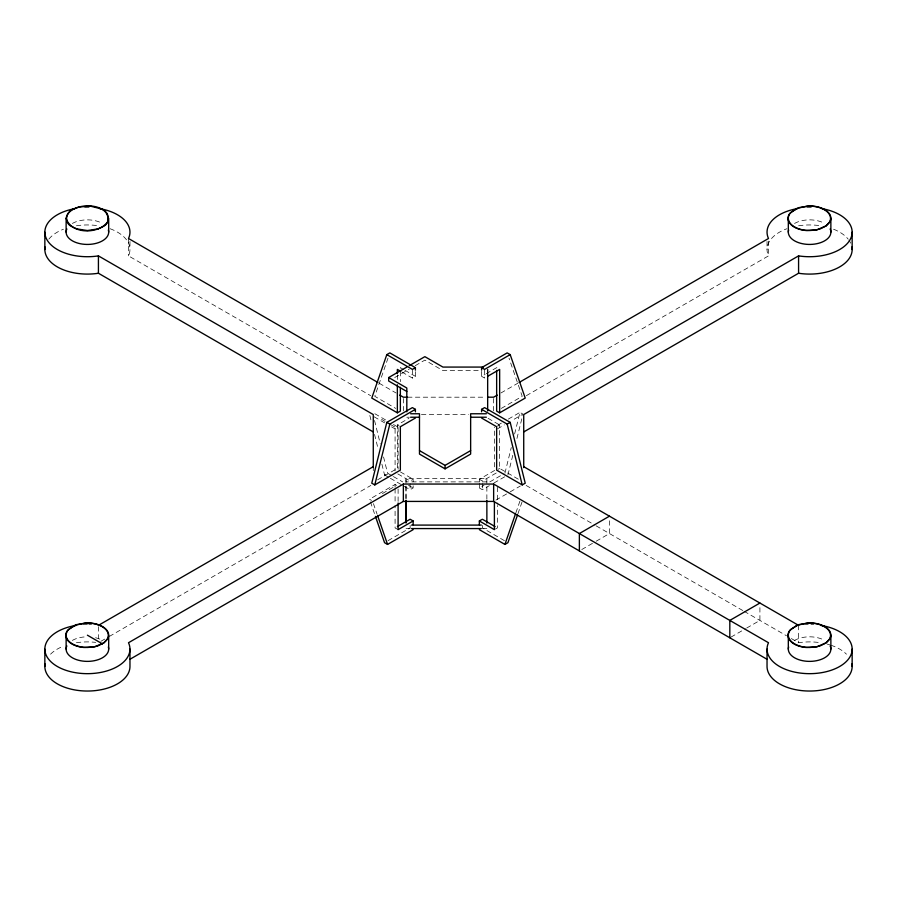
<?xml version="1.0" encoding="UTF-8"?>
<svg xmlns="http://www.w3.org/2000/svg" width="897" height="897" viewBox="0 0 897 897"><rect width="100%" height="100%" fill="white"/><g stroke="black" fill="none" stroke-linecap="round" stroke-linejoin="round"><path stroke-width="0.67" stroke-dasharray="4.49 3.36" d="M504.921 473.201L511.279 447.525M514.62 434.013L519.968 412.385L522.973 414.122L511.346 420.839M507.926 474.928L512.949 454.667M516.952 438.454L522.637 415.479M387.997 358.15L374.778 396.317L395.7 408.404M515.865 512.837L519.968 500.997M517.961 513.734L522.065 501.883M394.714 377.536L409.189 369.183M415.21 365.696L424.864 360.123L442.916 370.551L479.278 370.551M401.979 372.064L412.396 378.074L415.401 376.336L415.401 371.38M377.581 479.828L397.349 468.413L397.349 424.987L408.92 418.305M481.599 371.38L481.599 376.336L485.075 374.341M486.23 373.668L496.646 367.658L499.651 369.396M391.597 426.882L395.084 428.889L398.1 427.151L398.1 469.187M500.907 392.998L517.849 383.21M381.887 464.119L384.555 474.928L387.56 473.201L392.213 475.881M501.3 408.404L522.222 396.317L509.003 358.15M100.845 641.344L108.111 637.15M109.322 636.444L370.853 485.456M526.326 395.689L768.494 255.88A42.551 24.567 0 0 1 786.961 228.713M396.597 485.355L395.084 484.492L369.508 499.259L371.515 500.414M497.88 425.144L501.367 423.126M508.341 419.101L519.968 412.385M497.644 426.142L499.651 424.987L499.651 468.413L519.419 479.828M382.402 493.552L395.409 486.039M497.398 428.889L504.372 424.864M413.147 481.756L413.147 479.278L410.131 481.016L396.25 472.999M404.323 486.342L410.131 489.695L413.147 487.968L413.147 483.001M479.346 481.756L479.346 479.278L494.393 470.589L494.393 427.151M498.149 469.288L499.651 468.413M496.243 472.999L482.351 481.016L479.346 479.278M388.042 540.678L410.131 527.918L410.131 524.196M479.346 483.001L479.346 487.968L483.999 485.277M489.807 481.924L503.755 473.863M479.346 487.968L482.351 489.695L489.325 485.669M493.978 482.99L506.771 475.601M495.895 500.122L507.175 493.608M510.191 491.87L520.338 486.006M495.391 529.084L497.398 527.918L497.398 505.504M581.772 549.536L595.014 541.889M596.213 541.194L609.455 533.547L609.455 517.513M731.021 637.094L745.474 628.752M746.674 628.057L759.916 620.41L759.916 605.71M407.53 397.192L485.299 397.192M421.422 414.56L468.638 414.56M406.812 417.228L409.346 417.228M405.993 499.012L405.971 478.426L486.869 478.404L486.869 499.001M486.869 481.88L406.016 481.88L405.971 478.426M406.016 528.568L410.198 528.568M482.687 528.568L486.869 528.568M481.599 376.336L484.604 378.074L484.604 369.396M403.829 369.654L400.354 367.658L400.354 381.662M404.984 370.326L415.401 376.336M488.08 418.305L499.651 424.987M379.151 383.21L396.093 392.998M110.039 228.713A42.551 24.567 0 0 1 128.506 255.88L370.674 395.689M526.147 485.445L594.969 525.182M596.18 525.877L742.929 610.61M744.14 611.306L786.501 635.76M791.333 638.552L798.577 642.734A42.551 24.567 0 0 1 820.609 642.734M397.349 424.987L399.356 426.142M374.845 413.73L386.472 420.446M393.447 424.472L398.1 427.151M381.55 419.336L385.015 421.343M390.8 424.685L396.597 428.026M374.161 416.813L384.622 422.857M400.41 471.923L413.147 479.278M393.379 476.554L402.675 481.924M408.494 485.277L413.147 487.968M504.439 540.678L482.351 527.918L482.351 524.196M384.555 474.928L389.208 477.619M390.374 478.292L403.157 485.669M398.1 529.656L395.084 527.918L395.084 505.504M373.432 503.621L377.076 514.149M370.427 501.883L375.439 516.369M374.531 420.502L380.205 443.466M383.557 456.977L387.56 473.201M369.844 415.479L371.179 420.884M374.531 434.395L377.872 447.906M798.577 625.366L798.577 642.734M768.494 241.181L768.494 255.88M767.036 241.495L767.036 249.523M497.398 487.284L497.398 504.103M493.642 398.526L493.642 411.891M482.351 483.494L482.351 489.695M412.396 369.396L412.396 378.074M410.131 483.494L410.131 489.695M406.016 486.006L406.016 498.362M403.358 398.526L403.358 411.891M398.1 489.022L398.1 501.636M397.349 374.991L397.349 380.597M395.084 428.889L395.084 470.925M395.084 484.492L395.084 487.284M395.084 488.686L395.084 504.103M373.275 466.675L373.275 470.69M129.964 241.495L129.964 249.523M128.506 238.501L128.506 255.88M98.423 626.7L98.423 638.731M798.577 225.786A42.551 24.567 0 0 1 820.609 225.786M833.56 229.217A42.551 24.567 0 0 1 848.158 239.129M848.91 240.116A42.551 24.567 0 0 1 850.704 243.154M48.842 239.129A42.551 24.567 0 0 1 63.44 229.217M76.391 225.786A42.551 24.567 0 0 1 98.423 225.786M827.169 644.091A42.551 24.567 0 0 1 829.669 644.808M830.869 645.19A42.551 24.567 0 0 1 846.454 654.182M72.354 223.454A21.281 12.289 0 0 1 102.449 223.454M794.551 640.413A21.281 12.289 0 0 1 824.646 640.413M794.551 223.454A21.281 12.289 0 0 1 824.646 223.454M805.428 624.648A42.551 24.567 0 0 1 808.208 624.536M810.978 624.536A42.551 24.567 0 0 1 813.758 624.648M50.546 654.182A42.551 24.567 0 0 1 63.44 646.165M76.391 642.734A42.551 24.567 0 0 1 95.721 642.375M83.242 624.648A42.551 24.567 0 0 1 87.401 624.525M88.792 624.536A42.551 24.567 0 0 1 91.572 624.648M806.818 207.622A42.551 24.567 0 0 1 812.368 207.622M72.354 640.413A21.281 12.289 0 0 1 87.401 636.814M95.553 637.745A21.281 12.289 0 0 1 102.449 640.413M84.632 207.622A42.551 24.567 0 0 1 90.182 207.622"/><path stroke-width="1.35" d="M66.131 218.251C69.338 200.67 112.764 201.646 107.505 222.064C98.367 234.42 71.065 234.397 66.131 218.251L66.131 232.144M100.789 208.822C109.58 211.008 111.262 223.185 102.673 226.773M415.401 411.835L415.401 409.346L412.396 407.608L386.809 422.375L371.773 483.18L374.778 484.918L400.354 470.151L400.354 426.725L415.401 418.036M374.778 484.918L389.825 424.113L415.401 409.346M415.401 370.136L415.401 367.658L389.825 352.891L386.809 354.618L371.773 398.055L397.349 412.822L400.354 411.084L400.354 387.269M479.346 529.656L504.921 544.423L515.405 514.149M517.502 515.046L507.926 542.685L504.921 544.423M103.94 642.768L94.869 646.759L83.926 647.488A21.281 12.289 0 0 1 67.555 630.434L74.406 625.456L84.654 623.123A21.281 12.289 0 0 1 106.586 640.223L103.94 642.768L107.954 638.372A21.281 12.289 0 0 0 87.401 622.91L76.772 624.559L68.979 629.055A21.281 12.289 0 0 0 87.401 647.477L92.537 647.096M826.126 225.809L817.066 229.811L806.123 230.529A21.281 12.289 0 0 1 789.741 213.486L796.592 208.508L806.84 206.175A21.281 12.289 0 0 1 828.772 223.275L826.126 225.809L830.151 221.424A21.281 12.289 0 0 0 809.599 205.962L798.958 207.611L791.165 212.107A21.281 12.289 0 0 0 809.599 230.529L814.734 230.148M826.126 642.768L817.066 646.759L806.123 647.488A21.281 12.289 0 0 1 789.741 630.434L796.592 625.456L806.84 623.123A21.281 12.289 0 0 1 828.772 640.223L826.126 642.768L830.151 638.372A21.281 12.289 0 0 0 809.599 622.91L798.958 624.559L791.165 629.055A21.281 12.289 0 0 0 809.599 647.477L814.734 647.096M93.176 647.006L98.042 645.84L103.491 643.104M825.677 226.156L820.228 228.881L815.373 230.047M825.677 643.104L820.228 645.84L815.373 647.006M406.812 391.484L388.681 381.023L388.681 377.547L406.767 367.097M409.189 365.707L424.864 356.658L442.916 367.075L483.472 367.075M415.401 367.658L412.396 369.396L386.809 354.618M481.599 370.136L481.599 367.658L507.175 352.891L510.191 354.618L525.227 398.055L499.651 412.822L496.646 411.084L496.646 370.45M510.191 354.618L484.604 369.396L481.599 367.658M488.08 376.067L499.651 369.396L499.651 412.822M98.423 625.366L373.275 466.675M497.274 395.095L493.642 397.192L488.08 397.192M519.06 382.503L768.494 238.501A42.551 24.567 0 0 1 797.254 208.631M481.599 411.835L481.599 409.346L484.604 407.608L510.191 422.375L525.227 483.18L522.222 484.918L496.646 470.151L496.646 426.725L481.599 418.036M820.609 625.366A42.551 24.567 0 0 1 850.704 655.46A42.551 24.567 0 0 1 798.577 672.828A42.551 24.567 0 0 1 768.494 642.734L493.642 484.055L403.358 484.055L128.506 642.734A42.551 24.567 0 0 1 98.423 672.828A42.551 24.567 0 0 1 46.296 655.46A42.551 24.567 0 0 1 76.391 625.366M481.599 409.346L507.175 424.113L510.191 422.375M821.932 208.631A42.551 24.567 0 0 1 850.513 238.882A42.551 24.567 0 0 1 798.577 255.88L523.725 414.56L523.725 467.595M419.482 450.608L445.069 465.375L470.645 450.608M410.613 413.764L419.482 413.764L419.482 454.084L445.069 468.851L470.645 454.084L470.645 413.764L486.353 413.764M129.717 659.407L403.358 501.423L493.642 501.423L767.283 659.418M523.725 431.939L798.577 273.249A42.551 24.567 0 0 0 851.915 246.955M397.405 526.584L410.131 519.24L413.147 520.966L413.147 524.689M413.147 520.966L398.1 529.656L398.1 503.038M375.439 516.369L384.555 542.685L387.56 544.423L413.147 529.656M479.346 524.689L479.346 520.966L482.351 519.24L495.088 526.584M609.455 516.179L579.372 533.547L579.372 550.926M759.916 603.042L729.822 620.41L729.822 637.789M102.079 227.098L98.177 228.836M74.485 208.62C65.795 210.75 63.216 223.073 72.096 226.739M74.967 208.407L79.485 206.96M97.851 228.937L87.401 230.529L76.895 228.914M79.687 206.904L90.541 206.198L100.408 208.653M407.53 397.192L403.358 397.192L399.726 395.095M410.613 417.228L419.482 417.228M470.645 417.228L486.353 417.228M411.588 525.093L481.285 525.093M411.588 528.568L481.285 528.568M76.626 228.825L72.623 227.053M102.449 643.889L87.401 635.199M400.813 371.392L397.349 369.396L397.349 373.589M388.681 377.547L406.812 388.009L406.812 411.813M377.94 382.503L128.506 238.501A42.551 24.567 0 0 0 99.746 208.631M523.725 466.675L798.577 625.366M75.068 208.631A42.551 24.567 0 0 0 46.487 238.882A42.551 24.567 0 0 0 98.423 255.88L373.275 414.56L373.275 467.595M386.809 422.375L389.825 424.113M45.085 246.955A42.551 24.567 0 0 0 98.423 273.249L373.275 431.939M479.346 520.966L494.393 529.656L494.393 501.636M377.536 515.472L387.56 544.423M507.175 424.113L522.222 484.918M405.993 500.391L406.005 522.346M852.15 232.144L852.15 249.523M852.15 649.092L852.15 666.471M830.869 218.251L830.869 232.144M830.869 635.199L830.869 649.092M798.577 255.88L798.577 273.249M788.317 218.251L788.317 232.144M788.317 635.199L788.317 649.092M767.036 649.092L767.036 666.471A42.551 24.567 0 0 0 811.819 691.004A42.551 24.567 0 0 0 851.915 663.903M493.642 484.055L493.642 501.423M487.665 369.53L487.665 410.994M486.869 500.38L486.869 523.074M445.069 465.375L445.069 468.851M406.016 501.109L406.016 523.074M403.358 484.055L403.358 501.423M397.349 384.802L397.349 412.822M129.964 649.092L129.964 666.471A42.551 24.567 0 0 1 85.181 691.004A42.551 24.567 0 0 1 45.085 663.903M108.683 218.251L108.683 232.144M108.683 635.199L108.683 649.092M98.423 255.88L98.423 273.249M66.131 635.199L66.131 649.092M44.85 232.144L44.85 249.523M44.85 649.092L44.85 666.471M108.358 230.013A21.281 12.289 0 0 1 86.482 244.421A21.281 12.289 0 0 1 66.849 228.959M830.151 645.918A21.281 12.289 0 0 1 810.518 661.369A21.281 12.289 0 0 1 788.642 646.961M830.151 228.959A21.281 12.289 0 0 1 810.518 244.421A21.281 12.289 0 0 1 788.642 230.013M108.358 646.961A21.281 12.289 0 0 1 86.482 661.369A21.281 12.289 0 0 1 66.849 645.918"/></g></svg>
